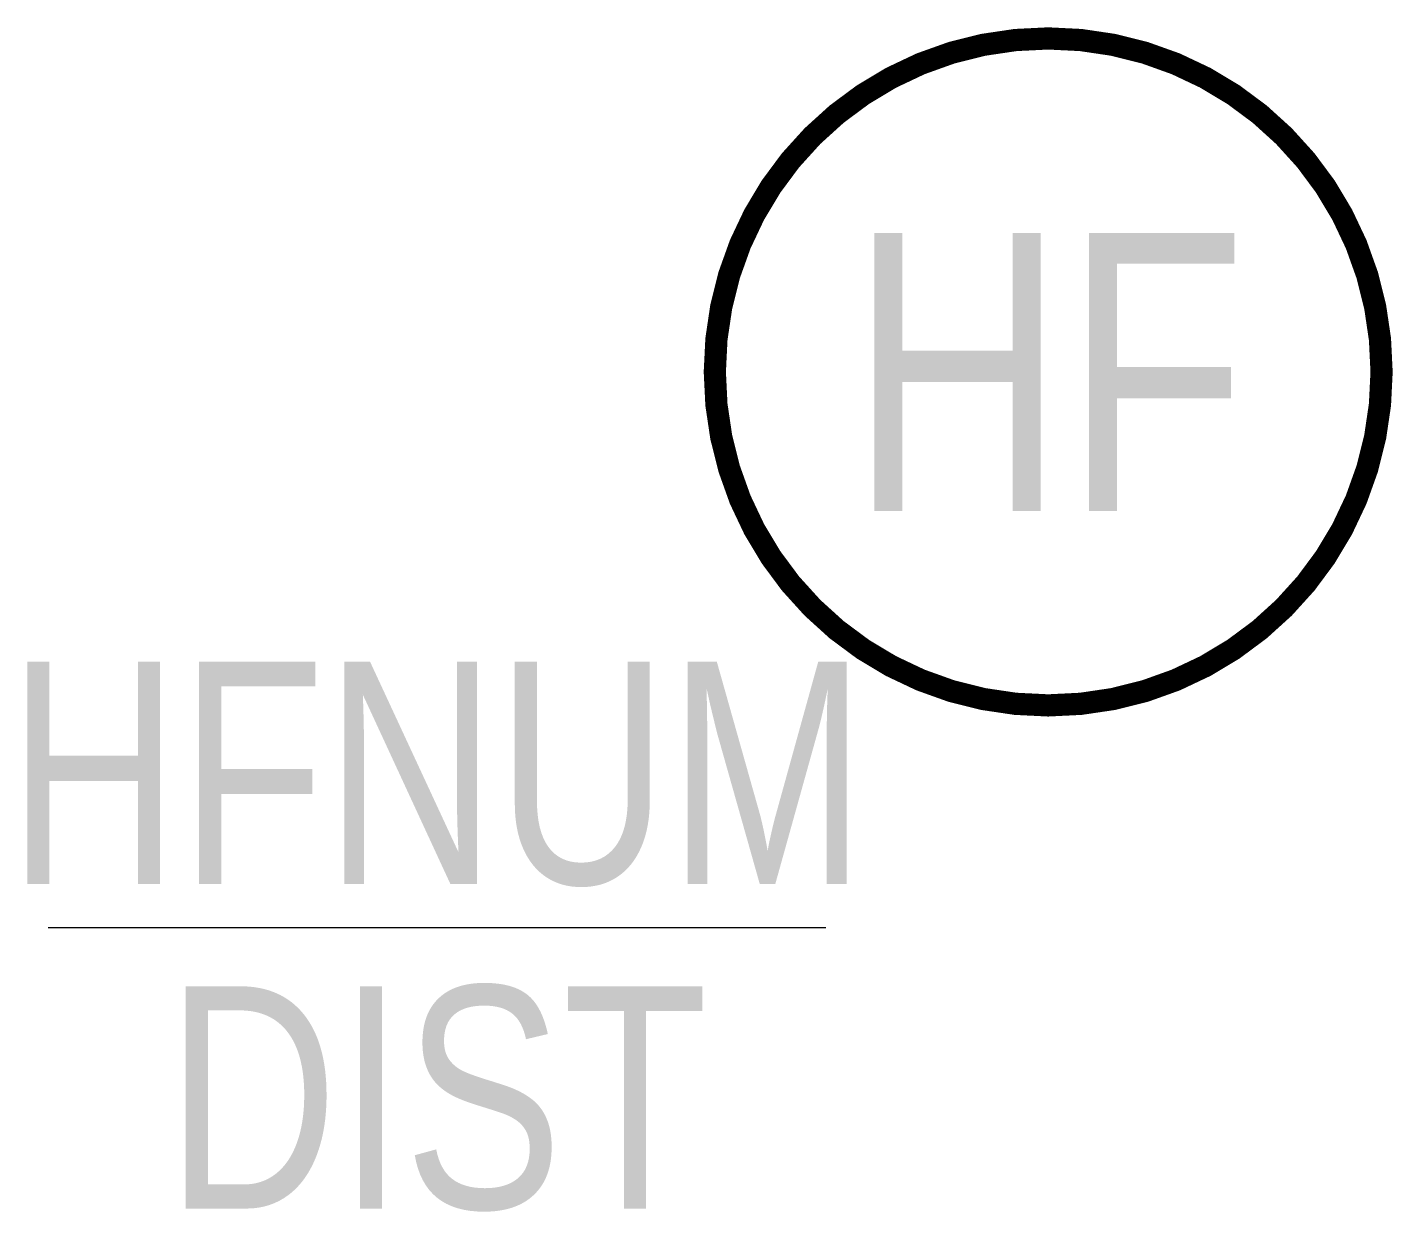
# Model space of a CAD drawing. Header units: millimetres. Extents: x -9.2 to 3.1, y -7.6 to 3.1.
import ezdxf
from ezdxf.enums import TextEntityAlignment as Align

# ---------------------------------------------------------------- set-up
doc = ezdxf.new("R2010")
doc.units = ezdxf.units.MM
doc.layers.get('0').update_dxf_attribs({"linetype": 'CONTINUOUS'})

msp = doc.modelspace()

# ---------------------------------------------------------------- linework, layer by layer
msp.add_line((-2, -5), (-9, -5))
at = {"color": 6, "const_width": 0.2}
msp.add_lwpolyline([(-3, 0, 1), (3, 0, 1)], format="xyb", close=True, dxfattribs=at)

# ---------------------------------------------------------------- texts
at = {"width": 0.8}
for tag, text, height, p in [('HF', '7', 2.5, (0, 0)), ('HFNUM', 'X-1', 2, (-5.5, -3.606)), ('DIST', '123', 2, (-5.5, -6.526))]:
    msp.add_attdef(tag, text=text, height=height, dxfattribs=at).set_placement(p, align=Align.MIDDLE_CENTER)

doc.saveas('drawing.dxf')
